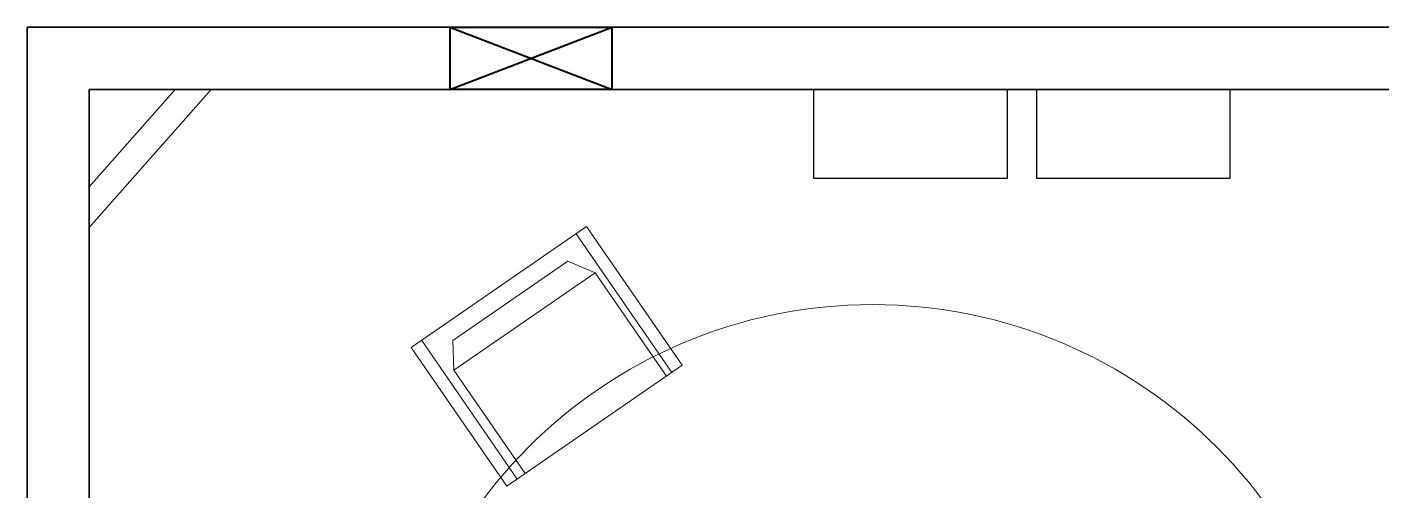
# Model space of a CAD drawing. Header units: inches. Extents: x -17070 to 527, y 504 to 2398.
# Drawn here: x -10487.65 to -10482.65, y 540.32 to 542.03 of the extents above; entities that cross this region are included whole.
import ezdxf

# ---------------------------------------------------------------- set-up
doc = ezdxf.new("R2010")
doc.units = ezdxf.units.IN
for name, color, linetype, lineweight in [('COL', 5, 'Continuous', 40), ('furniture', 42, 'Continuous', 9), ('section', 1, 'Continuous', 35)]:
    doc.layers.add(name, color=color, linetype=linetype, lineweight=lineweight)
doc.layers.add('elevation', color=7, linetype='Continuous')

msp = doc.modelspace()

# ---------------------------------------------------------------- linework, layer by layer
at = {"layer": 'COL', "ltscale": 0.0005}
for p, q in [((-10486.09214, 541.80297), (-10485.49214, 542.03297)), ((-10486.09214, 542.03297), (-10485.49214, 541.80297)), ((-10486.09214, 542.03297), (-10485.49214, 542.03297)), ((-10485.49214, 541.80297), (-10486.09214, 541.80297))]:
    msp.add_line(p, q, dxfattribs=at)
for points in [[(-10486.09214, 542.03297), (-10486.09214, 541.80297)], [(-10485.49214, 541.80297), (-10485.49214, 542.03297)]]:
    msp.add_lwpolyline(points, dxfattribs=at)
at = {"layer": 'elevation', "ltscale": 0.0005}
for p, q in [((-10487.42464, 541.44322), (-10487.10713, 541.80297)), ((-10487.42464, 541.29209), (-10486.97375, 541.80297))]:
    msp.add_line(p, q, dxfattribs=at)
for points in [[(-10484.03276, 541.80297), (-10484.03276, 541.47336), (-10484.74677, 541.47336), (-10484.74677, 541.80297)], [(-10483.20907, 541.80297), (-10483.20907, 541.47336), (-10483.92308, 541.47336), (-10483.92308, 541.80297)]]:
    msp.add_lwpolyline(points, close=True, dxfattribs=at)
at = {"layer": 'furniture', "color": 0, "lineweight": 18}
for p, q in [((-10485.62532, 541.26932, 0.28125), (-10485.27202, 540.75704, 0.28125)), ((-10486.19597, 540.87577, 0.28125), (-10485.84268, 540.36349, 0.28125))]:
    msp.add_line(p, q, dxfattribs=at)
at = {"layer": 'furniture', "color": 0, "lineweight": 18, "elevation": 0.28125}
msp.add_lwpolyline([(-10486.23458, 540.84914), (-10485.58671, 541.29595), (-10485.23341, 540.78367), (-10485.88129, 540.33686)], close=True, dxfattribs=at)
for points in [[(-10485.55474, 541.12545), (-10485.65589, 541.16836), (-10486.08107, 540.87514), (-10486.0769, 540.76534)], [(-10485.29143, 540.74365), (-10485.55474, 541.12545), (-10486.0769, 540.76534), (-10485.8136, 540.38354)]]:
    msp.add_lwpolyline(points, dxfattribs=at)
at = {"layer": 'furniture', "color": 0, "lineweight": 18}
msp.add_circle((-10484.52935, 539.20768), 1.8, dxfattribs=at)
at = {"layer": 'section', "ltscale": 0.0005}
for p, q in [((-10487.65464, 542.03297), (-10487.65464, 537.71797)), ((-10486.09214, 542.03297), (-10487.65464, 542.03297)), ((-10487.05464, 542.03297), (-10486.09214, 542.03297)), ((-10486.09214, 542.03297), (-10487.05464, 542.03297)), ((-10486.09214, 542.03297), (-10487.05464, 542.03297)), ((-10480.71214, 542.03297), (-10485.49214, 542.03297)), ((-10480.71214, 542.03297), (-10485.49214, 542.03297)), ((-10479.11214, 542.03297), (-10485.49214, 542.03297)), ((-10485.49214, 542.03297), (-10480.39214, 542.03297)), ((-10487.42464, 541.80297), (-10487.42464, 537.71797)), ((-10486.09214, 541.80297), (-10487.42464, 541.80297)), ((-10481.85714, 541.80297), (-10485.49214, 541.80297))]:
    msp.add_line(p, q, dxfattribs=at)

doc.saveas('drawing.dxf')
